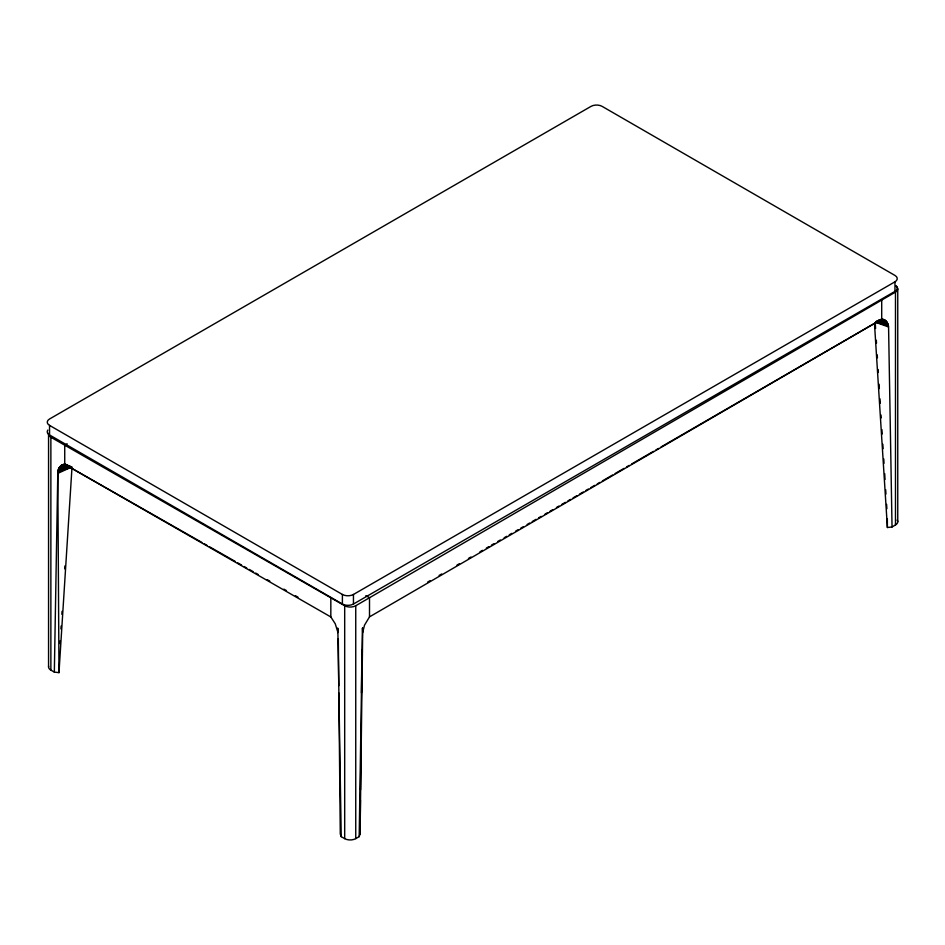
<?xml version="1.0" encoding="UTF-8"?>
<svg xmlns="http://www.w3.org/2000/svg" width="945" height="945" viewBox="0 0 945 945"><rect width="100%" height="100%" fill="white"/><g stroke="black" fill="none" stroke-linecap="round" stroke-linejoin="round"><path stroke-width="1.42" d="M338.853 693.004L340.283 833.974L341.228 836.656L344.689 838.652A7.82 4.512 0 0 0 355.745 838.628L359.183 836.62L360.092 833.939L360.423 800.167M360.529 789.89L361.155 725.276M361.462 692.957L361.876 650.373M360.092 833.939L362.679 632.559L364.486 625.2L369.507 616.872L881.709 319.221C886.375 319.103 888.867 324.159 888.595 328.258L892.033 526.967L887.39 527.511L874.468 323.344M72.021 466.948L58.98 672.639L54.337 672.108L57.799 473.398C57.031 467.822 62.913 461.514 68.371 465.637M359.183 836.62L362.443 628.165M341.228 836.656L337.837 628.26M337.708 632.607L337.684 628.283M60.019 643.604L60.208 640.675M60.941 628.945L61.118 626.015M61.85 614.285L62.039 611.356M64.697 568.855L64.874 565.925M67.142 443.784L64.732 445.178L64.732 464.326L330.833 616.955L335.239 623.771L337.542 631.177M48.632 433.46A7.82 4.512 0 0 0 50.876 437.228L344.689 605.757A7.82 4.512 0 0 0 355.745 605.733L895.482 292.076A7.82 4.512 0 0 0 896.12 286.134M892.033 526.967L895.482 524.959A7.82 4.512 0 0 0 897.148 520.045M427.636 582.096L430.188 580.608M439.106 575.446L441.658 573.969M456.967 565.11L459.518 563.633M468.448 558.46L471 556.983M479.93 551.821L482.482 550.344M486.309 548.124L488.86 546.647M491.412 545.17L493.952 543.694M497.779 541.473L500.33 539.997M504.157 537.788L506.709 536.311M509.26 534.835L511.812 533.358M515.639 531.137L518.191 529.661M520.742 528.184L523.294 526.708M527.121 524.499L529.672 523.022M532.224 521.545L536.051 519.325M538.603 517.848L541.154 516.372M544.981 514.163L547.533 512.686M550.084 511.21L552.636 509.721M556.451 507.512L559.003 506.036M561.554 504.559L565.382 502.338M567.933 500.862L570.485 499.385M573.036 497.909L576.863 495.7M579.415 494.223L583.242 492.002M585.794 490.526L588.345 489.049M590.897 487.573L594.724 485.364M597.275 483.887L599.827 482.411M602.378 480.934L612.584 475.016M615.124 473.539L624.054 468.377M626.606 466.901L629.157 465.424M631.709 463.948L653.397 451.391M655.948 449.914L658.5 448.438M661.051 446.961L881.709 319.221L881.709 300.073M49.542 425.38L342.397 594.464A7.82 4.512 0 0 0 353.454 594.464L894.962 281.823A7.82 4.512 0 0 0 894.962 275.444L602.107 106.36A7.82 4.512 0 0 0 591.05 106.36L49.542 419.001A7.82 4.512 0 0 0 49.542 425.38L49.542 434.96L342.397 604.032A7.82 4.512 0 0 0 353.454 604.032L894.962 291.391A7.82 4.512 0 0 0 896.203 285.945M875.932 321.607L881.709 319.221L878.047 320.544M57.858 472.087L70.733 467.421L57.799 473.398L58.98 672.639L58.968 669.781M878.543 320.591L882.713 319.304M58.011 470.846L70.615 467.338M877.031 321.205L883.658 319.516M58.283 469.7L70.639 467.232M876.925 321.371L884.544 319.871M877.125 321.501L885.359 320.355M58.649 468.637L70.674 467.125M875.838 321.761L886.091 320.957M59.11 467.669L70.58 467.031M886.741 321.702L875.755 321.855L887.296 322.552M59.677 466.818L70.639 466.936M875.72 322.044L887.757 323.509M61.059 465.472L70.651 466.771L61.874 464.987M875.755 322.151L888.123 324.56M62.772 464.633L70.698 466.617L63.244 464.515M875.779 322.257L888.383 325.718M63.717 464.408L67.863 465.684M64.225 464.361L68.123 465.661M875.661 322.339L888.536 326.958M70.473 466.688L64.732 464.326L201.864 542.43M204.427 543.883L206.99 545.348M209.554 546.801L235.187 561.401M237.75 562.866L241.589 565.051M244.153 566.516L246.716 567.969M249.279 569.433L253.13 571.619M255.693 573.083L258.257 574.536M267.222 579.651L269.786 581.116M283.89 589.137L286.453 590.601M295.419 595.704L297.982 597.169M365.869 595.645L369.507 597.736L369.507 616.872M48.632 666.343A7.82 4.512 0 0 0 50.876 670.123L54.337 672.108M875.306 324.1L875.59 328.494M876.322 340.224L876.499 343.153M877.232 354.871L877.421 357.801M878.153 369.53L878.342 372.46M879.074 384.178L879.346 388.584M879.984 398.837L880.268 403.231M881 414.961L881.177 417.891M881.921 429.609L882.193 434.003M882.831 444.268L883.114 448.662M883.752 458.916L884.024 463.31M884.674 473.575L885.04 479.434M885.678 489.687L885.949 494.093M886.599 504.346L886.871 508.741M362.667 628.236L362.833 631.13M362.514 628.212L362.679 632.559M338.31 638.666L338.782 685.668M887.343 518.923L887.39 527.511M897.75 288.886L897.75 521.77M895.482 292.076L895.482 524.959M894.962 281.823L894.962 291.391M355.745 605.733L355.745 838.628M353.454 594.464L353.454 604.032M344.689 605.757L344.689 838.652M342.397 594.464L342.397 604.032M330.833 597.807L330.833 616.955M50.876 437.228L50.876 670.123M48.561 434.05L48.561 666.934M49.542 434.96A7.82 4.512 0 0 1 47.841 430.034"/></g></svg>
